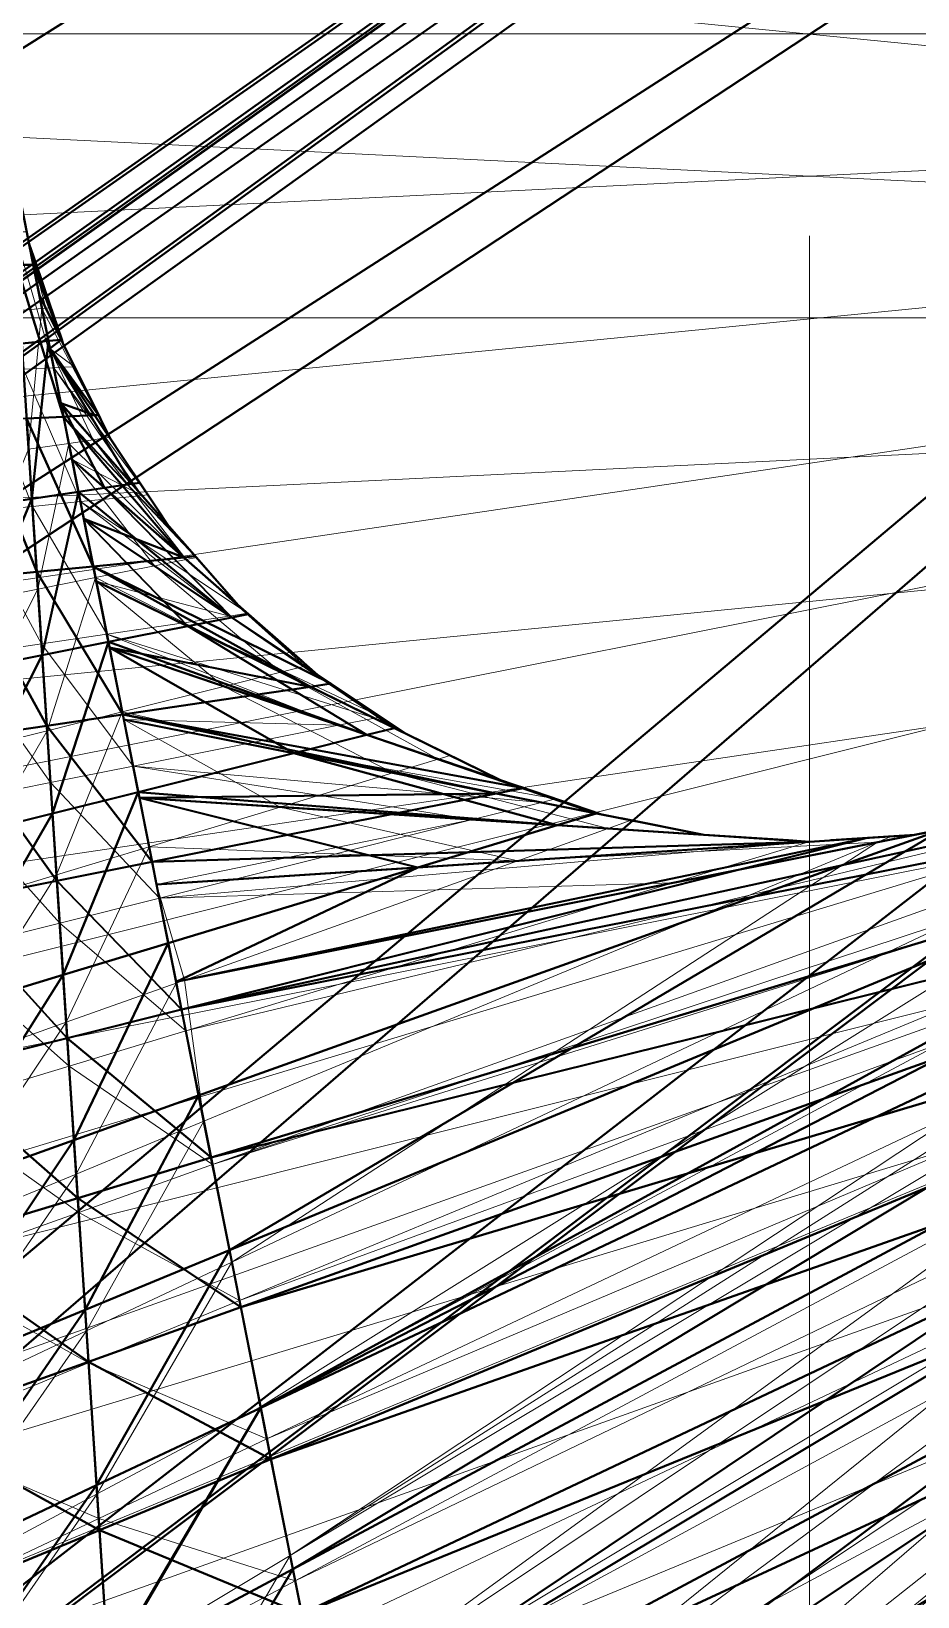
# Model space of a CAD drawing. Header units: millimetres. Extents: x -142 to 149, y -148 to 106.
# Drawn here: x -11.56 to 1.6, y -23.22 to 0.04 of the extents above; entities that cross this region are included whole.
import ezdxf

# ---------------------------------------------------------------- set-up
doc = ezdxf.new("R2010")
doc.units = ezdxf.units.MM
doc.linetypes.add('Center', pattern=[39, 24, -6, 3, -6])
for name, color, linetype, lineweight, true_color in [('M-BASE', 7, 'Continuous', 35, 0xbdc8d0), ('M-CENTER', 7, 'Center', 13, 0x9a8164), ('M-DETAIL', 7, 'Continuous', 13, 0x6c8298), ('M-STRUCTURE', 7, 'Continuous', 20, 0x509bab)]:
    doc.layers.add(name, color=color, linetype=linetype, lineweight=lineweight, true_color=true_color)

msp = doc.modelspace()

# ---------------------------------------------------------------- linework, layer by layer
at = {"layer": 'M-BASE'}
for points in [[(-50.703, 85), (10.717, 85), (-62.449, -18.337)], [(-58.499, -29.623), (-62.449, -18.337), (10.717, 85)], [(10.717, 85), (-56.708, -28.498), (-58.499, -29.623)], [(-54.181, -26.91), (-56.708, -28.498), (10.717, 85)], [(10.717, 85), (28.858, 56.129), (-54.181, -26.91)], [(42.294, 34.745, 12), (-96.656, 79.423, 12), (-58.499, -29.623, 12)], [(-42.522, -19.585), (-54.181, -26.91), (28.858, 56.129)], [(28.014, 24.737), (-42.522, -19.585), (28.858, 56.129)], [(-58.499, -29.623, 12), (28.014, 24.737, 12), (42.294, 34.745, 12)], [(-56.444, -35.495, 12), (45.362, 29.863, 12), (42.761, 34.002, 12)], [(42.761, 34.002, 12), (34.68, 28.925, 12), (-56.444, -35.495, 12)], [(-55.971, -36.848), (36.077, 29.803), (42.761, 34.002)], [(42.761, 34.002), (45.362, 29.863), (-55.971, -36.848)], [(-56.444, -35.495, 12), (-55.971, -36.848, 12), (45.362, 29.863, 12)], [(-55.971, -36.848), (45.362, 29.863), (-50.938, -51.232)], [(-50.938, -51.232, 12), (45.362, 29.863, 12), (-55.971, -36.848, 12)], [(34.68, 28.925), (36.077, 29.803), (-55.971, -36.848)], [(-50.327, -52.978), (-50.938, -51.232), (45.362, 29.863)], [(45.362, 29.863, 12), (-50.938, -51.232, 12), (-50.327, -52.978, 12)], [(45.362, 29.863), (49.037, 24.014), (-50.327, -52.978)], [(-50.327, -52.978, 12), (49.037, 24.014, 12), (45.362, 29.863, 12)], [(29.824, 25.873), (34.68, 28.925), (-56.444, -35.495)], [(-55.971, -36.848), (-56.444, -35.495), (34.68, 28.925)], [(29.824, 25.873, 12), (-56.444, -35.495, 12), (34.68, 28.925, 12)], [(29.65, 25.764), (29.824, 25.873), (-56.444, -35.495)], [(-56.444, -35.495, 12), (29.824, 25.873, 12), (29.65, 25.764, 12)], [(-56.736, -34.661, 12), (-56.476, -35.405, 12), (29.65, 25.764, 12)], [(29.65, 25.764, 12), (28.014, 24.737, 12), (-56.736, -34.661, 12)], [(-56.444, -35.495), (-56.476, -35.405), (29.65, 25.764)], [(28.014, 24.737), (29.65, 25.764), (-56.476, -35.405)], [(29.65, 25.764, 12), (-56.476, -35.405, 12), (-56.444, -35.495, 12)], [(-58.499, -29.623, 12), (-56.736, -34.661, 12), (28.014, 24.737, 12)], [(-56.476, -35.405), (-56.736, -34.661), (28.014, 24.737)], [(-42.522, -19.585), (28.014, 24.737), (-56.736, -34.661)], [(-50.327, -52.978), (49.037, 24.014), (49.904, 22.634)], [(49.2, 21.929, 12), (49.037, 24.014, 12), (-50.327, -52.978, 12)], [(49.904, 22.634), (-24.3, -51.571), (-50.327, -52.978)], [(-24.3, -51.571), (49.904, 22.634), (57.671, 10.273)], [(-50.327, -52.978, 12), (-30.508, -57.779, 12), (49.2, 21.929, 12)], [(49.2, 21.929, 12), (-30.508, -57.779, 12), (8.91, -67.329, 12)], [(57.671, 10.273), (20.328, -49.159), (-24.3, -51.571)], [(-11.897, -1.566, 85), (-11.775, -3.431, 85), (-11.527, -3.431, 85)], [(-11.752, -2.297, 76), (-11.302, -4.56, 76), (-11.699, -4.599, 76)], [(-11.591, -3.106, 85), (-11.527, -3.431, 85), (-11.481, -3.431, 85)], [(-11.112, -4.542, 76), (-11.437, -3.882, 76), (-11.591, -3.106, 76)], [(-11.591, -3.106, 76), (-11.104, -4.541, 76), (-11.112, -4.542, 76)], [(-11.591, -3.106, 85), (-11.49, -3.403, 85), (-11.187, -4.295, 76)], [(-11.187, -4.295, 76), (-11.591, -3.106, 76), (-11.591, -3.106, 85)], [(-11.775, -3.431, 85), (-11.626, -5.713, 85), (-11.078, -5.686, 85)], [(-11.078, -5.686, 85), (-11.527, -3.431, 85), (-11.775, -3.431, 85)], [(-11.527, -3.431, 85), (-11.437, -3.882, 85), (-11.087, -4.592, 85)], [(-11.087, -4.592, 85), (-11.481, -3.431, 85), (-11.527, -3.431, 85)], [(-11.087, -4.592, 76), (-11.187, -4.295, 76), (-11.49, -3.403, 85)], [(-11.49, -3.403, 85), (-11.087, -4.592, 85), (-11.087, -4.592, 76)], [(-10.56, -5.661, 85), (-11.437, -3.882, 85), (-11.28, -4.672, 85)], [(-11.437, -3.882, 76), (-11.112, -4.542, 76), (-11.302, -4.56, 76)], [(-11.699, -4.599, 76), (-11.547, -6.905, 76), (-12.461, -7.04, 76)], [(-11.547, -6.905, 76), (-11.699, -4.599, 76), (-11.302, -4.56, 76)], [(-11.302, -4.56, 76), (-10.856, -6.802, 76), (-11.547, -6.905, 76)], [(-11.28, -4.672, 76), (-11.302, -4.56, 76), (-11.112, -4.542, 76)], [(-11.112, -4.542, 76), (-10.392, -6, 76), (-11.28, -4.672, 76)], [(-11.087, -4.592, 76), (-11.112, -4.542, 76), (-11.104, -4.541, 76)], [(-11.087, -4.592, 85), (-10.948, -4.874, 85), (-10.531, -5.718, 76)], [(-10.531, -5.718, 76), (-11.087, -4.592, 76), (-11.087, -4.592, 85)], [(-10.617, -5.663, 85), (-11.28, -4.672, 85), (-11.118, -5.483, 85)], [(-11.28, -4.672, 85), (-10.617, -5.663, 85), (-10.56, -5.661, 85)], [(-10.064, -6.685, 76), (-11.118, -5.483, 76), (-11.28, -4.672, 76)], [(-11.28, -4.672, 76), (-9.947, -6.667, 76), (-10.064, -6.685, 76)], [(-10.392, -6, 76), (-10.531, -5.718, 76), (-10.948, -4.874, 85)], [(-10.948, -4.874, 85), (-10.392, -6, 85), (-10.392, -6, 76)], [(-11.118, -5.483, 85), (-11.078, -5.686, 85), (-10.946, -5.679, 85)], [(-11.118, -5.483, 85), (-10.946, -5.679, 85), (-10.617, -5.663, 85)], [(-10.47, -6.745, 76), (-10.951, -6.323, 76), (-11.118, -5.483, 76)], [(-11.118, -5.483, 76), (-10.064, -6.685, 76), (-10.47, -6.745, 76)], [(-12.377, -5.75, 85), (-12.531, -8.095, 85), (-11.476, -7.992, 85)], [(-11.476, -7.992, 85), (-11.626, -5.713, 85), (-12.377, -5.75, 85)], [(-10.636, -7.909, 85), (-11.078, -5.686, 85), (-11.626, -5.713, 85)], [(-11.626, -5.713, 85), (-11.476, -7.992, 85), (-10.636, -7.909, 85)], [(-9.122, -7.76, 85), (-10.946, -5.679, 85), (-11.078, -5.686, 85)], [(-11.078, -5.686, 85), (-10.951, -6.323, 85), (-9.293, -7.777, 85)], [(-11.078, -5.686, 85), (-9.293, -7.777, 85), (-9.122, -7.76, 85)], [(-9.52, -7.305, 85), (-10.617, -5.663, 85), (-10.946, -5.679, 85)], [(-10.392, -6, 85), (-10.56, -5.661, 85), (-10.617, -5.663, 85)], [(-10.392, -6, 85), (-10.218, -6.261, 85), (-9.695, -7.044, 76)], [(-9.695, -7.044, 76), (-10.392, -6, 76), (-10.392, -6, 85)], [(-9.52, -7.305, 76), (-9.695, -7.044, 76), (-10.218, -6.261, 85)], [(-10.218, -6.261, 85), (-9.52, -7.305, 85), (-9.52, -7.305, 76)], [(-9.293, -7.777, 85), (-10.951, -6.323, 85), (-10.777, -7.201, 85)], [(-10.951, -6.323, 76), (-10.47, -6.745, 76), (-10.856, -6.802, 76)], [(-8.485, -8.485, 76), (-10.47, -6.745, 76), (-10.064, -6.685, 76)], [(-9.52, -7.305, 76), (-10.064, -6.685, 76), (-9.947, -6.667, 76)], [(-12.621, -9.472, 76), (-12.461, -7.04, 76), (-11.547, -6.905, 76)], [(-11.547, -6.905, 76), (-11.395, -9.229, 76), (-12.621, -9.472, 76)], [(-11.395, -9.229, 76), (-11.547, -6.905, 76), (-10.856, -6.802, 76)], [(-10.856, -6.802, 76), (-10.412, -9.033, 76), (-11.395, -9.229, 76)], [(-8.58, -8.669, 76), (-10.856, -6.802, 76), (-10.47, -6.745, 76)], [(-8.58, -8.669, 76), (-10.777, -7.201, 76), (-10.856, -6.802, 76)], [(-10.47, -6.745, 76), (-8.332, -8.619, 76), (-8.58, -8.669, 76)], [(-10.777, -7.201, 85), (-10.636, -7.909, 85), (-9.835, -7.83, 85)], [(-10.777, -7.201, 85), (-9.835, -7.83, 85), (-9.293, -7.777, 85)], [(-9.232, -8.798, 76), (-10.592, -8.128, 76), (-10.777, -7.201, 76)], [(-10.777, -7.201, 76), (-8.58, -8.669, 76), (-9.232, -8.798, 76)], [(-9.52, -7.305, 85), (-9.313, -7.541, 85), (-8.692, -8.249, 76)], [(-8.692, -8.249, 76), (-9.52, -7.305, 76), (-9.52, -7.305, 85)], [(-8.485, -8.485, 76), (-8.692, -8.249, 76), (-9.313, -7.541, 85)], [(-9.313, -7.541, 85), (-8.485, -8.485, 85), (-8.485, -8.485, 76)], [(-7.108, -9.652, 85), (-9.835, -7.83, 85), (-10.636, -7.909, 85)], [(-7.305, -9.52, 85), (-9.293, -7.777, 85), (-9.835, -7.83, 85)], [(-8.485, -8.485, 85), (-9.122, -7.76, 85), (-9.293, -7.777, 85)], [(-12.531, -8.095, 85), (-12.687, -10.479, 85), (-11.326, -10.277, 85)], [(-11.326, -10.277, 85), (-11.476, -7.992, 85), (-12.531, -8.095, 85)], [(-10.198, -10.11, 85), (-10.636, -7.909, 85), (-11.476, -7.992, 85)], [(-11.476, -7.992, 85), (-11.326, -10.277, 85), (-10.198, -10.11, 85)], [(-10.636, -7.909, 85), (-10.592, -8.128, 85), (-7.411, -9.697, 85)], [(-10.636, -7.909, 85), (-7.411, -9.697, 85), (-7.108, -9.652, 85)], [(-7.411, -9.697, 85), (-10.592, -8.128, 85), (-10.395, -9.117, 85)], [(-10.592, -8.128, 76), (-9.232, -8.798, 76), (-10.412, -9.033, 76)], [(-8.485, -8.485, 85), (-8.249, -8.692, 85), (-7.541, -9.313, 76)], [(-7.541, -9.313, 76), (-8.485, -8.485, 76), (-8.485, -8.485, 85)], [(-6.574, -10.414, 76), (-10.412, -9.033, 76), (-9.232, -8.798, 76)], [(-6.165, -10.311, 76), (-9.232, -8.798, 76), (-8.58, -8.669, 76)], [(-9.232, -8.798, 76), (-6.165, -10.311, 76), (-6.574, -10.414, 76)], [(-7.305, -9.52, 76), (-8.58, -8.669, 76), (-8.332, -8.619, 76)], [(-8.58, -8.669, 76), (-6.133, -10.303, 76), (-6.165, -10.311, 76)], [(-7.305, -9.52, 76), (-7.541, -9.313, 76), (-8.249, -8.692, 85)], [(-8.249, -8.692, 85), (-7.305, -9.52, 85), (-7.305, -9.52, 76)], [(-11.241, -11.583, 76), (-11.395, -9.229, 76), (-10.412, -9.033, 76)], [(-10.412, -9.033, 76), (-9.968, -11.264, 76), (-11.241, -11.583, 76)], [(-6.574, -10.414, 76), (-10.395, -9.117, 76), (-10.412, -9.033, 76)], [(-12.785, -11.969, 76), (-12.621, -9.472, 76), (-11.395, -9.229, 76)], [(-11.395, -9.229, 76), (-11.241, -11.583, 76), (-12.785, -11.969, 76)], [(-10.395, -9.117, 85), (-10.198, -10.11, 85), (-8.299, -9.828, 85)], [(-10.395, -9.117, 85), (-8.299, -9.828, 85), (-7.411, -9.697, 85)], [(-7.659, -10.685, 76), (-10.183, -10.183, 76), (-10.395, -9.117, 76)], [(-10.395, -9.117, 76), (-6.574, -10.414, 76), (-7.659, -10.685, 76)], [(-7.305, -9.52, 85), (-7.044, -9.695, 85), (-6.261, -10.218, 76)], [(-6.261, -10.218, 76), (-7.305, -9.52, 76), (-7.305, -9.52, 85)], [(-9.326, -14.492, 85), (12.666, -10.155, 85), (12.635, -9.696, 85)], [(12.635, -9.696, 85), (-1.037, -12.415, 85), (-9.326, -14.492, 85)], [(-4.592, -11.087, 85), (-7.411, -9.697, 85), (-8.299, -9.828, 85)], [(-8.149, -20.408, 76), (10.63, -10.095, 76), (12.635, -9.696, 76)], [(12.635, -9.696, 76), (12.692, -10.551, 76), (-8.149, -20.408, 76)], [(-6, -10.392, 85), (-7.108, -9.652, 85), (-7.411, -9.697, 85)], [(-6, -10.392, 76), (-6.261, -10.218, 76), (-7.044, -9.695, 85)], [(-7.044, -9.695, 85), (-6, -10.392, 85), (-6, -10.392, 76)], [(-4.247, -11.204, 85), (-8.299, -9.828, 85), (-10.198, -10.11, 85)], [(-9.762, -12.301, 85), (-10.198, -10.11, 85), (-11.326, -10.277, 85)], [(-10.198, -10.11, 85), (-10.183, -10.183, 85), (-4.65, -11.284, 85)], [(-10.198, -10.11, 85), (-4.65, -11.284, 85), (-4.247, -11.204, 85)], [(-4.65, -11.284, 85), (-10.183, -10.183, 85), (-9.952, -11.348, 85)], [(-10.183, -10.183, 76), (-7.659, -10.685, 76), (-9.968, -11.264, 76)], [(-9.326, -14.492, 85), (-8.888, -16.693, 85), (12.666, -10.155, 85)], [(12.743, -11.334, 85), (12.666, -10.155, 85), (-8.888, -16.693, 85)], [(-8.149, -20.408, 76), (-8.615, -18.066, 76), (10.63, -10.095, 76)], [(1.978, -11.815, 76), (10.63, -10.095, 76), (-8.615, -18.066, 76)], [(-11.175, -12.582, 85), (-11.326, -10.277, 85), (-12.687, -10.479, 85)], [(-11.326, -10.277, 85), (-11.175, -12.582, 85), (-9.762, -12.301, 85)], [(-3.169, -11.579, 76), (-7.659, -10.685, 76), (-6.574, -10.414, 76)], [(-4.592, -11.087, 76), (-6.574, -10.414, 76), (-6.165, -10.311, 76)], [(-6.574, -10.414, 76), (-3.155, -11.574, 76), (-3.169, -11.579, 76)], [(-6, -10.392, 76), (-6.165, -10.311, 76), (-6.133, -10.303, 76)], [(-6, -10.392, 85), (-5.718, -10.531, 85), (-4.874, -10.948, 76)], [(-4.874, -10.948, 76), (-6, -10.392, 76), (-6, -10.392, 85)], [(-12.687, -10.479, 85), (-12.846, -12.914, 85), (-11.175, -12.582, 85)], [(-3.749, -11.754, 76), (-9.968, -11.264, 76), (-7.659, -10.685, 76)], [(-7.672, -22.809, 76), (-8.149, -20.408, 76), (12.692, -10.551, 76)], [(12.692, -10.551, 76), (12.779, -11.878, 76), (-7.672, -22.809, 76)], [(-7.659, -10.685, 76), (-3.169, -11.579, 76), (-3.749, -11.754, 76)], [(-4.592, -11.087, 76), (-4.874, -10.948, 76), (-5.718, -10.531, 85)], [(-5.718, -10.531, 85), (-4.592, -11.087, 85), (-4.592, -11.087, 76)], [(-4.592, -11.087, 85), (-4.295, -11.187, 85), (-3.403, -11.49, 76)], [(-3.403, -11.49, 76), (-4.592, -11.087, 76), (-4.592, -11.087, 85)], [(-11.084, -13.979, 76), (-11.241, -11.583, 76), (-9.968, -11.264, 76)], [(-9.968, -11.264, 76), (-9.522, -13.506, 76), (-11.084, -13.979, 76)], [(-3.749, -11.754, 76), (-9.952, -11.348, 76), (-9.968, -11.264, 76)], [(-9.952, -11.348, 85), (-6.205, -11.593, 85), (-4.65, -11.284, 85)], [(-9.952, -11.348, 85), (-9.762, -12.301, 85), (-6.205, -11.593, 85)], [(-5.815, -12.381, 76), (-9.696, -12.635, 76), (-9.952, -11.348, 76)], [(-9.952, -11.348, 76), (-3.749, -11.754, 76), (-5.815, -12.381, 76)], [(-8.888, -16.693, 85), (-8.446, -18.916, 85), (12.743, -11.334, 85)], [(12.822, -12.547, 85), (12.743, -11.334, 85), (-8.446, -18.916, 85)], [(-1.566, -11.897, 85), (-4.65, -11.284, 85), (-6.205, -11.593, 85)], [(-3.106, -11.591, 85), (-4.247, -11.204, 85), (-4.65, -11.284, 85)], [(-3.106, -11.591, 76), (-3.403, -11.49, 76), (-4.295, -11.187, 85)], [(-4.295, -11.187, 85), (-3.106, -11.591, 85), (-3.106, -11.591, 76)], [(-12.953, -14.547, 76), (-12.785, -11.969, 76), (-11.241, -11.583, 76)], [(-11.241, -11.583, 76), (-11.084, -13.979, 76), (-12.953, -14.547, 76)], [(0, -12, 85), (-6.205, -11.593, 85), (-9.762, -12.301, 85)], [(-1.566, -11.897, 76), (-3.749, -11.754, 76), (-3.169, -11.579, 76)], [(-3.106, -11.591, 76), (-3.169, -11.579, 76), (-3.155, -11.574, 76)], [(-3.106, -11.591, 85), (-2.798, -11.652, 85), (-1.874, -11.836, 76)], [(-1.874, -11.836, 76), (-3.106, -11.591, 76), (-3.106, -11.591, 85)], [(-9.408, -14.08, 76), (1.978, -11.815, 76), (-9.072, -15.769, 76)], [(-8.615, -18.066, 76), (-9.072, -15.769, 76), (1.978, -11.815, 76)], [(0, -12, 76), (-5.815, -12.381, 76), (-3.749, -11.754, 76)], [(-1.566, -11.897, 76), (-1.874, -11.836, 76), (-2.798, -11.652, 85)], [(-2.798, -11.652, 85), (-1.566, -11.897, 85), (-1.566, -11.897, 76)], [(1.566, -11.897, 85), (1.874, -11.836, 85), (2.798, -11.652, 76)], [(2.798, -11.652, 76), (1.566, -11.897, 76), (1.566, -11.897, 85)], [(-9.762, -12.301, 85), (-9.696, -12.635, 85), (0, -12, 85)], [(0.84, -11.945, 85), (-9.696, -12.635, 85), (-9.408, -14.08, 85)], [(-5.815, -12.381, 76), (1.566, -11.897, 76), (-9.408, -14.08, 76)], [(-9.408, -14.08, 85), (-1.037, -12.415, 85), (0.84, -11.945, 85)], [(-7.18, -25.282, 76), (-7.672, -22.809, 76), (12.779, -11.878, 76)], [(12.779, -11.878, 76), (12.869, -13.265, 76), (-7.18, -25.282, 76)], [(-1.566, -11.897, 85), (-1.253, -11.918, 85), (-0.313, -11.979, 76)], [(-0.313, -11.979, 76), (-1.566, -11.897, 76), (-1.566, -11.897, 85)], [(0, -12, 76), (-0.313, -11.979, 76), (-1.253, -11.918, 85)], [(-1.253, -11.918, 85), (0, -12, 85), (0, -12, 76)], [(1.566, -11.897, 85), (0.84, -11.945, 85), (-1.037, -12.415, 85)], [(0, -12, 85), (0.313, -11.979, 85), (1.253, -11.918, 76)], [(1.253, -11.918, 76), (0, -12, 76), (0, -12, 85)], [(1.566, -11.897, 76), (1.253, -11.918, 76), (0.313, -11.979, 85)], [(0.313, -11.979, 85), (1.566, -11.897, 85), (1.566, -11.897, 76)], [(-9.326, -14.492, 85), (-9.762, -12.301, 85), (-11.175, -12.582, 85)], [(-9.696, -12.635, 76), (-5.815, -12.381, 76), (-9.522, -13.506, 76)], [(-9.408, -14.08, 76), (-9.522, -13.506, 76), (-5.815, -12.381, 76)], [(-9.408, -14.08, 85), (-9.326, -14.492, 85), (-1.037, -12.415, 85)], [(-8.446, -18.916, 85), (-7.998, -21.171, 85), (12.822, -12.547, 85)], [(12.905, -13.801, 85), (12.822, -12.547, 85), (-7.998, -21.171, 85)], [(-11.022, -14.916, 85), (-11.175, -12.582, 85), (-12.846, -12.914, 85)], [(-11.175, -12.582, 85), (-11.022, -14.916, 85), (-9.326, -14.492, 85)], [(-12.846, -12.914, 85), (-13.01, -15.414, 85), (-11.022, -14.916, 85)], [(-6.671, -27.843, 76), (-7.18, -25.282, 76), (12.869, -13.265, 76)], [(12.869, -13.265, 76), (12.965, -14.723, 76), (-6.671, -27.843, 76)], [(-10.923, -16.432, 76), (-11.084, -13.979, 76), (-9.522, -13.506, 76)], [(-9.522, -13.506, 76), (-9.072, -15.769, 76), (-10.923, -16.432, 76)], [(-7.998, -21.171, 85), (-7.54, -23.471, 85), (12.905, -13.801, 85)], [(12.99, -15.105, 85), (12.905, -13.801, 85), (-7.54, -23.471, 85)], [(-13.129, -17.221, 76), (-12.953, -14.547, 76), (-11.084, -13.979, 76)], [(-11.084, -13.979, 76), (-10.923, -16.432, 76), (-13.129, -17.221, 76)], [(-8.888, -16.693, 85), (-9.326, -14.492, 85), (-11.022, -14.916, 85)], [(-6.14, -30.511, 76), (-6.671, -27.843, 76), (12.965, -14.723, 76)], [(12.965, -14.723, 76), (13.066, -16.267, 76), (-6.14, -30.511, 76)], [(-10.867, -17.293, 85), (-11.022, -14.916, 85), (-13.01, -15.414, 85)], [(-11.022, -14.916, 85), (-10.867, -17.293, 85), (-8.888, -16.693, 85)], [(-7.54, -23.471, 85), (-7.071, -25.828, 85), (12.99, -15.105, 85)], [(13.079, -16.468, 85), (12.99, -15.105, 85), (-7.071, -25.828, 85)], [(-13.01, -15.414, 85), (-13.179, -17.995, 85), (-10.867, -17.293, 85)], [(-10.758, -18.953, 76), (-10.923, -16.432, 76), (-9.072, -15.769, 76)], [(-9.072, -15.769, 76), (-8.615, -18.066, 76), (-10.758, -18.953, 76)], [(-5.584, -33.306, 76), (-6.14, -30.511, 76), (13.066, -16.267, 76)], [(13.066, -16.267, 76), (13.174, -17.912, 76), (-5.584, -33.306, 76)], [(-13.312, -20.011, 76), (-13.129, -17.221, 76), (-10.923, -16.432, 76)], [(-10.923, -16.432, 76), (-10.758, -18.953, 76), (-13.312, -20.011, 76)], [(-7.071, -25.828, 85), (-6.588, -28.257, 85), (13.079, -16.468, 85)], [(13.173, -17.902, 85), (13.079, -16.468, 85), (-6.588, -28.257, 85)], [(-8.446, -18.916, 85), (-8.888, -16.693, 85), (-10.867, -17.293, 85)], [(-10.707, -19.725, 85), (-10.867, -17.293, 85), (-13.179, -17.995, 85)], [(-10.867, -17.293, 85), (-10.707, -19.725, 85), (-8.446, -18.916, 85)], [(-6.588, -28.257, 85), (-6.088, -30.772, 85), (13.173, -17.902, 85)], [(13.273, -19.42, 85), (13.173, -17.902, 85), (-6.088, -30.772, 85)], [(-13.179, -17.995, 85), (-13.355, -20.672, 85), (-10.707, -19.725, 85)], [(-10.587, -21.561, 76), (-10.758, -18.953, 76), (-8.615, -18.066, 76)], [(-8.615, -18.066, 76), (-8.149, -20.408, 76), (-10.587, -21.561, 76)], [(-5.337, -34.549, 76), (-5.584, -33.306, 76), (13.174, -17.912, 76)], [(-5.337, -34.549, 76), (13.174, -17.912, 76), (13.29, -19.677, 76)], [(-13.504, -22.94, 76), (-13.312, -20.011, 76), (-10.758, -18.953, 76)], [(-10.758, -18.953, 76), (-10.587, -21.561, 76), (-13.504, -22.94, 76)], [(-7.998, -21.171, 85), (-8.446, -18.916, 85), (-10.707, -19.725, 85)], [(-6.088, -30.772, 85), (-5.567, -33.392, 85), (13.273, -19.42, 85)], [(-3.431, -34.831, 85), (13.273, -19.42, 85), (-5.567, -33.392, 85)], [(-3.431, -34.831, 85), (13.379, -21.036, 85), (13.273, -19.42, 85)], [(-10.543, -22.225, 85), (-10.707, -19.725, 85), (-13.355, -20.672, 85)], [(-10.707, -19.725, 85), (-10.543, -22.225, 85), (-7.998, -21.171, 85)], [(13.29, -19.677, 76), (-3.431, -34.831, 76), (-5.337, -34.549, 76)], [(-3.431, -34.831, 76), (13.29, -19.677, 76), (13.415, -21.585, 76)], [(-10.409, -24.272, 76), (-10.587, -21.561, 76), (-8.149, -20.408, 76)], [(-8.149, -20.408, 76), (-7.672, -22.809, 76), (-10.409, -24.272, 76)], [(-13.355, -20.672, 85), (-13.538, -23.466, 85), (-10.543, -22.225, 85)], [(13.379, -21.036, 85), (-3.431, -34.831, 85), (0, -35, 85)], [(0, -35, 85), (13.492, -22.771, 85), (13.379, -21.036, 85)], [(-7.54, -23.471, 85), (-7.998, -21.171, 85), (-10.543, -22.225, 85)], [(-13.706, -26.034, 76), (-13.504, -22.94, 76), (-10.587, -21.561, 76)], [(-10.587, -21.561, 76), (-10.409, -24.272, 76), (-13.706, -26.034, 76)], [(13.415, -21.585, 76), (0, -35, 76), (-3.431, -34.831, 76)], [(0, -35, 76), (13.415, -21.585, 76), (13.551, -23.665, 76)], [(-10.374, -24.811, 85), (-10.543, -22.225, 85), (-13.538, -23.466, 85)], [(-10.543, -22.225, 85), (-10.374, -24.811, 85), (-7.54, -23.471, 85)], [(13.492, -22.771, 85), (0, -35, 85), (3.431, -34.831, 85)], [(-10.223, -27.106, 76), (-10.409, -24.272, 76), (-7.672, -22.809, 76)], [(-7.672, -22.809, 76), (-7.18, -25.282, 76), (-10.223, -27.106, 76)]]:
    msp.add_3dface(points, dxfattribs=at)
at = {"layer": 'M-CENTER'}
for p, q in [((0, -105, -0.1), (0, 106, -0.1)), ((-142, 0, -0.1), (142, 0, -0.1))]:
    msp.add_line(p, q, dxfattribs=at)
at = {"layer": 'M-DETAIL'}
for points in [[(43, 0, 12), (-8.389, 42.174, 12), (-4.215, 42.793, 12)], [(42.793, -4.215, 24), (-4.215, 42.793, 24), (-8.389, 42.174, 24)], [(43, 0, 12), (-4.215, 42.793, 12), (0, 43, 12)], [(42.793, -4.215, 24), (0, 43, 24), (-4.215, 42.793, 24)], [(43, 0, 12), (0, 43, 12), (4.215, 42.793, 12)], [(42.793, -4.215, 24), (4.215, 42.793, 24), (0, 43, 24)], [(43, 0, 12), (-12.482, 41.148, 12), (-8.389, 42.174, 12)], [(42.793, -4.215, 24), (-8.389, 42.174, 24), (-12.482, 41.148, 24)], [(43, 0, 12), (-16.455, 39.727, 12), (-12.482, 41.148, 12)], [(42.793, -4.215, 24), (-12.482, 41.148, 24), (-16.455, 39.727, 24)], [(43, 0, 12), (-20.27, 37.923, 12), (-16.455, 39.727, 12)], [(42.793, -4.215, 24), (-16.455, 39.727, 24), (-20.27, 37.923, 24)], [(43, 0, 12), (-23.89, 35.753, 12), (-20.27, 37.923, 12)], [(42.793, -4.215, 24), (-20.27, 37.923, 24), (-23.89, 35.753, 24)], [(43, 0, 12), (-27.279, 33.239, 12), (-23.89, 35.753, 12)], [(42.793, -4.215, 24), (-23.89, 35.753, 24), (-27.279, 33.239, 24)], [(43, 0, 12), (-30.406, 30.406, 12), (-27.279, 33.239, 12)], [(42.793, -4.215, 24), (-27.279, 33.239, 24), (-30.406, 30.406, 24)], [(43, 0, 12), (-33.239, 27.279, 12), (-30.406, 30.406, 12)], [(42.793, -4.215, 24), (-30.406, 30.406, 24), (-33.239, 27.279, 24)], [(43, 0, 12), (-35.753, 23.89, 12), (-33.239, 27.279, 12)], [(42.793, -4.215, 24), (-33.239, 27.279, 24), (-35.753, 23.89, 24)], [(43, 0, 12), (-37.923, 20.27, 12), (-35.753, 23.89, 12)], [(42.793, -4.215, 24), (-35.753, 23.89, 24), (-37.923, 20.27, 24)], [(43, 0, 12), (-39.727, 16.455, 12), (-37.923, 20.27, 12)], [(42.793, -4.215, 24), (-37.923, 20.27, 24), (-39.727, 16.455, 24)], [(43, 0, 12), (-41.148, 12.482, 12), (-39.727, 16.455, 12)], [(42.793, -4.215, 24), (-39.727, 16.455, 24), (-41.148, 12.482, 24)], [(43, 0, 12), (-42.174, 8.389, 12), (-41.148, 12.482, 12)], [(42.793, -4.215, 24), (-41.148, 12.482, 24), (-42.174, 8.389, 24)], [(43, 0, 12), (-42.793, 4.215, 12), (-42.174, 8.389, 12)], [(42.793, -4.215, 24), (-42.174, 8.389, 24), (-42.793, 4.215, 24)], [(43, 0, 12), (-43, 0, 12), (-42.793, 4.215, 12)], [(42.793, -4.215, 24), (-42.793, 4.215, 24), (-43, 0, 24)], [(43, 0, 12), (-42.793, -4.215, 12), (-43, 0, 12)], [(42.793, -4.215, 24), (-43, 0, 24), (-42.793, -4.215, 24)], [(43, 0, 12), (-42.174, -8.389, 12), (-42.793, -4.215, 12)], [(43, 0, 12), (-41.148, -12.482, 12), (-42.174, -8.389, 12)], [(43, 0, 12), (-39.727, -16.455, 12), (-41.148, -12.482, 12)], [(43, 0, 12), (-37.923, -20.27, 12), (-39.727, -16.455, 12)], [(43, 0, 12), (-35.753, -23.89, 12), (-37.923, -20.27, 12)], [(43, 0, 12), (-33.239, -27.279, 12), (-35.753, -23.89, 12)], [(43, 0, 12), (-30.406, -30.406, 12), (-33.239, -27.279, 12)], [(43, 0, 12), (-27.279, -33.239, 12), (-30.406, -30.406, 12)], [(43, 0, 12), (-23.89, -35.753, 12), (-27.279, -33.239, 12)], [(43, 0, 12), (-20.27, -37.923, 12), (-23.89, -35.753, 12)], [(43, 0, 12), (-16.455, -39.727, 12), (-20.27, -37.923, 12)], [(43, 0, 12), (-12.482, -41.148, 12), (-16.455, -39.727, 12)], [(43, 0, 12), (-8.389, -42.174, 12), (-12.482, -41.148, 12)], [(43, 0, 12), (-4.215, -42.793, 12), (-8.389, -42.174, 12)], [(43, 0, 12), (0, -43, 12), (-4.215, -42.793, 12)], [(43, 0, 12), (4.215, -42.793, 12), (0, -43, 12)], [(42.793, -4.215, 24), (-42.793, -4.215, 24), (-42.174, -8.389, 24)], [(42.793, -4.215, 24), (-42.174, -8.389, 24), (-41.148, -12.482, 24)], [(42.793, -4.215, 24), (-41.148, -12.482, 24), (-39.727, -16.455, 24)], [(42.793, -4.215, 24), (-39.727, -16.455, 24), (-37.923, -20.27, 24)], [(42.793, -4.215, 24), (-37.923, -20.27, 24), (-35.753, -23.89, 24)], [(42.793, -4.215, 24), (-35.753, -23.89, 24), (-33.239, -27.279, 24)], [(42.793, -4.215, 24), (-33.239, -27.279, 24), (-30.406, -30.406, 24)], [(42.793, -4.215, 24), (-30.406, -30.406, 24), (-27.279, -33.239, 24)], [(42.793, -4.215, 24), (-27.279, -33.239, 24), (-23.89, -35.753, 24)], [(42.793, -4.215, 24), (-23.89, -35.753, 24), (-20.27, -37.923, 24)], [(42.793, -4.215, 24), (-20.27, -37.923, 24), (-16.455, -39.727, 24)], [(42.793, -4.215, 24), (-16.455, -39.727, 24), (-12.482, -41.148, 24)], [(42.793, -4.215, 24), (-12.482, -41.148, 24), (-8.389, -42.174, 24)], [(42.793, -4.215, 24), (-8.389, -42.174, 24), (-4.215, -42.793, 24)], [(42.793, -4.215, 24), (-4.215, -42.793, 24), (0, -43, 24)], [(42.793, -4.215, 24), (0, -43, 24), (4.215, -42.793, 24)]]:
    msp.add_3dface(points, dxfattribs=at)
at = {"layer": 'M-STRUCTURE'}
for points in [[(-11.8, -2.054, 24), (-11.398, -4.077, 24), (-11.731, -4.11, 24)], [(-11.807, -2.941, 76), (-11.674, -4.981, 76), (-11.223, -4.959, 76)], [(-11.223, -4.959, 76), (-11.624, -2.941, 76), (-11.807, -2.941, 76)], [(-11.591, -3.106, 76), (-11.437, -3.882, 76), (-11.087, -4.592, 76)], [(-11.343, -4.072, 24), (-11.437, -3.882, 24), (-11.591, -3.106, 24)], [(-11.591, -3.106, 24), (-11.266, -4.064, 24), (-11.343, -4.072, 24)], [(-11.591, -3.106, 76), (-11.549, -3.23, 76), (-11.112, -4.518, 24)], [(-11.112, -4.518, 24), (-11.591, -3.106, 24), (-11.591, -3.106, 76)], [(-11.087, -4.592, 24), (-11.112, -4.518, 24), (-11.549, -3.23, 76)], [(-11.549, -3.23, 76), (-11.087, -4.592, 76), (-11.087, -4.592, 24)], [(-10.913, -4.943, 76), (-11.437, -3.882, 76), (-11.28, -4.672, 76)], [(-11.437, -3.882, 24), (-11.343, -4.072, 24), (-11.398, -4.077, 24)], [(-11.596, -6.17, 24), (-11.731, -4.11, 24), (-11.398, -4.077, 24)], [(-11.398, -4.077, 24), (-10.999, -6.082, 24), (-11.596, -6.17, 24)], [(-10.397, -5.992, 24), (-11.398, -4.077, 24), (-11.343, -4.072, 24)], [(-10.397, -5.992, 24), (-11.28, -4.672, 24), (-11.398, -4.077, 24)], [(-11.087, -4.592, 24), (-11.343, -4.072, 24), (-11.266, -4.064, 24)], [(-11.343, -4.072, 24), (-10.396, -5.992, 24), (-10.397, -5.992, 24)], [(-11.087, -4.592, 76), (-11.029, -4.71, 76), (-10.427, -5.93, 24)], [(-10.427, -5.93, 24), (-11.087, -4.592, 24), (-11.087, -4.592, 76)], [(-11.28, -4.672, 76), (-11.223, -4.959, 76), (-11.092, -4.952, 76)], [(-11.28, -4.672, 76), (-11.092, -4.952, 76), (-10.913, -4.943, 76)], [(-10.64, -6.028, 24), (-11.118, -5.483, 24), (-11.28, -4.672, 24)], [(-11.28, -4.672, 24), (-10.397, -5.992, 24), (-10.64, -6.028, 24)], [(-10.392, -6, 24), (-10.427, -5.93, 24), (-11.029, -4.71, 76)], [(-11.029, -4.71, 76), (-10.392, -6, 76), (-10.392, -6, 24)], [(-12.329, -5.013, 76), (-12.466, -7.109, 76), (-11.54, -7.018, 76)], [(-11.54, -7.018, 76), (-11.674, -4.981, 76), (-12.329, -5.013, 76)], [(-10.827, -6.947, 76), (-11.223, -4.959, 76), (-11.674, -4.981, 76)], [(-11.674, -4.981, 76), (-11.54, -7.018, 76), (-10.827, -6.947, 76)], [(-9.825, -6.849, 76), (-11.092, -4.952, 76), (-11.223, -4.959, 76)], [(-11.223, -4.959, 76), (-11.118, -5.483, 76), (-9.913, -6.857, 76)], [(-11.223, -4.959, 76), (-9.913, -6.857, 76), (-9.825, -6.849, 76)], [(-10.392, -6, 76), (-10.913, -4.943, 76), (-11.092, -4.952, 76)], [(-9.913, -6.857, 76), (-11.118, -5.483, 76), (-10.951, -6.323, 76)], [(-11.118, -5.483, 24), (-10.64, -6.028, 24), (-10.999, -6.082, 24)], [(-9.257, -7.809, 24), (-10.999, -6.082, 24), (-10.64, -6.028, 24)], [(-9.52, -7.305, 24), (-10.64, -6.028, 24), (-10.397, -5.992, 24)], [(-10.64, -6.028, 24), (-9.105, -7.778, 24), (-9.257, -7.809, 24)], [(-10.392, -6, 24), (-10.397, -5.992, 24), (-10.396, -5.992, 24)], [(-10.392, -6, 76), (-10.32, -6.109, 76), (-9.564, -7.24, 24)], [(-9.564, -7.24, 24), (-10.392, -6, 24), (-10.392, -6, 76)], [(-11.596, -6.17, 24), (-11.459, -8.247, 24), (-12.555, -8.465, 24)], [(-11.459, -8.247, 24), (-11.596, -6.17, 24), (-10.999, -6.082, 24)], [(-10.999, -6.082, 24), (-10.602, -8.076, 24), (-11.459, -8.247, 24)], [(-9.257, -7.809, 24), (-10.951, -6.323, 24), (-10.999, -6.082, 24)], [(-9.52, -7.305, 24), (-9.564, -7.24, 24), (-10.32, -6.109, 76)], [(-10.32, -6.109, 76), (-9.52, -7.305, 76), (-9.52, -7.305, 24)], [(-10.951, -6.323, 76), (-10.827, -6.947, 76), (-10.298, -6.895, 76)], [(-10.951, -6.323, 76), (-10.298, -6.895, 76), (-9.913, -6.857, 76)], [(-9.727, -7.902, 24), (-10.777, -7.201, 24), (-10.951, -6.323, 24)], [(-10.951, -6.323, 24), (-9.257, -7.809, 24), (-9.727, -7.902, 24)], [(-10.435, -8.917, 76), (-10.827, -6.947, 76), (-11.54, -7.018, 76)], [(-8.346, -8.607, 76), (-10.298, -6.895, 76), (-10.827, -6.947, 76)], [(-10.827, -6.947, 76), (-10.777, -7.201, 76), (-8.612, -8.647, 76)], [(-10.827, -6.947, 76), (-8.612, -8.647, 76), (-8.346, -8.607, 76)], [(-8.485, -8.485, 76), (-9.913, -6.857, 76), (-10.298, -6.895, 76)], [(-9.52, -7.305, 76), (-9.825, -6.849, 76), (-9.913, -6.857, 76)], [(-12.466, -7.109, 76), (-12.606, -9.239, 76), (-11.406, -9.061, 76)], [(-11.406, -9.061, 76), (-11.54, -7.018, 76), (-12.466, -7.109, 76)], [(-11.54, -7.018, 76), (-11.406, -9.061, 76), (-10.435, -8.917, 76)], [(-8.612, -8.647, 76), (-10.777, -7.201, 76), (-10.592, -8.128, 76)], [(-10.777, -7.201, 24), (-9.727, -7.902, 24), (-10.602, -8.076, 24)], [(-9.52, -7.305, 76), (-9.434, -7.403, 76), (-8.537, -8.426, 24)], [(-8.537, -8.426, 24), (-9.52, -7.305, 24), (-9.52, -7.305, 76)], [(-8.485, -8.485, 24), (-8.537, -8.426, 24), (-9.434, -7.403, 76)], [(-9.434, -7.403, 76), (-8.485, -8.485, 76), (-8.485, -8.485, 24)], [(-7.849, -9.481, 24), (-10.602, -8.076, 24), (-9.727, -7.902, 24)], [(-7.496, -9.392, 24), (-9.727, -7.902, 24), (-9.257, -7.809, 24)], [(-9.727, -7.902, 24), (-7.496, -9.392, 24), (-7.849, -9.481, 24)], [(-8.485, -8.485, 24), (-9.257, -7.809, 24), (-9.105, -7.778, 24)], [(-9.257, -7.809, 24), (-7.461, -9.384, 24), (-7.496, -9.392, 24)], [(-11.322, -10.351, 24), (-11.459, -8.247, 24), (-10.602, -8.076, 24)], [(-10.602, -8.076, 24), (-10.206, -10.071, 24), (-11.322, -10.351, 24)], [(-7.849, -9.481, 24), (-10.592, -8.128, 24), (-10.602, -8.076, 24)], [(-10.592, -8.128, 76), (-10.435, -8.917, 76), (-9.325, -8.752, 76)], [(-10.592, -8.128, 76), (-9.325, -8.752, 76), (-8.612, -8.647, 76)], [(-8.697, -9.693, 24), (-10.395, -9.117, 24), (-10.592, -8.128, 24)], [(-10.592, -8.128, 24), (-7.849, -9.481, 24), (-8.697, -9.693, 24)], [(-12.701, -10.696, 24), (-12.555, -8.465, 24), (-11.459, -8.247, 24)], [(-11.459, -8.247, 24), (-11.322, -10.351, 24), (-12.701, -10.696, 24)], [(-8.485, -8.485, 76), (-8.387, -8.572, 76), (-7.364, -9.468, 24)], [(-7.364, -9.468, 24), (-8.485, -8.485, 24), (-8.485, -8.485, 76)], [(-7.305, -9.52, 24), (-7.364, -9.468, 24), (-8.387, -8.572, 76)], [(-8.387, -8.572, 76), (-7.305, -9.52, 76), (-7.305, -9.52, 24)], [(-6.462, -10.165, 76), (-9.325, -8.752, 76), (-10.435, -8.917, 76)], [(-6.369, -10.146, 76), (-8.612, -8.647, 76), (-9.325, -8.752, 76)], [(-9.325, -8.752, 76), (-6.462, -10.165, 76), (-6.369, -10.146, 76)], [(-7.305, -9.52, 76), (-8.346, -8.607, 76), (-8.612, -8.647, 76)], [(-11.271, -11.121, 76), (-11.406, -9.061, 76), (-12.606, -9.239, 76)], [(-10.045, -10.877, 76), (-10.435, -8.917, 76), (-11.406, -9.061, 76)], [(-11.406, -9.061, 76), (-11.271, -11.121, 76), (-10.045, -10.877, 76)], [(-10.435, -8.917, 76), (-10.395, -9.117, 76), (-6.996, -10.271, 76)], [(-10.435, -8.917, 76), (-6.996, -10.271, 76), (-6.462, -10.165, 76)], [(-12.606, -9.239, 76), (-12.748, -11.415, 76), (-11.271, -11.121, 76)], [(-6.996, -10.271, 76), (-10.395, -9.117, 76), (-10.183, -10.183, 76)], [(-10.395, -9.117, 24), (-8.697, -9.693, 24), (-10.206, -10.071, 24)], [(-5.515, -10.773, 24), (-8.697, -9.693, 24), (-7.849, -9.481, 24)], [(-6, -10.392, 24), (-7.849, -9.481, 24), (-7.496, -9.392, 24)], [(-7.849, -9.481, 24), (-5.337, -10.719, 24), (-5.515, -10.773, 24)], [(-7.305, -9.52, 24), (-7.496, -9.392, 24), (-7.461, -9.384, 24)], [(-7.305, -9.52, 76), (-7.196, -9.593, 76), (-6.065, -10.349, 24)], [(-6.065, -10.349, 24), (-7.305, -9.52, 24), (-7.305, -9.52, 76)], [(-6.189, -10.978, 24), (-10.206, -10.071, 24), (-8.697, -9.693, 24)], [(-8.868, -16.796, 76), (12.66, -10.063, 76), (12.635, -9.696, 76)], [(12.635, -9.696, 76), (8.9, -10.439, 76), (-8.868, -16.796, 76)], [(-8.697, -9.693, 24), (-5.515, -10.773, 24), (-6.189, -10.978, 24)], [(-7.713, -22.604, 24), (11.402, -9.941, 24), (12.635, -9.696, 24)], [(12.635, -9.696, 24), (12.68, -10.381, 24), (-7.713, -22.604, 24)], [(-6, -10.392, 24), (-6.065, -10.349, 24), (-7.196, -9.593, 76)], [(-7.196, -9.593, 76), (-6, -10.392, 76), (-6, -10.392, 24)], [(-7.713, -22.604, 24), (-8.152, -20.393, 24), (11.402, -9.941, 24)], [(7.225, -10.772, 24), (11.402, -9.941, 24), (-8.152, -20.393, 24)], [(-11.181, -12.492, 24), (-11.322, -10.351, 24), (-10.206, -10.071, 24)], [(-10.206, -10.071, 24), (-9.807, -12.075, 24), (-11.181, -12.492, 24)], [(-6.189, -10.978, 24), (-10.183, -10.183, 24), (-10.206, -10.071, 24)], [(-10.183, -10.183, 76), (-10.045, -10.877, 76), (-8.37, -10.544, 76)], [(-10.183, -10.183, 76), (-8.37, -10.544, 76), (-6.996, -10.271, 76)], [(-7.86, -11.485, 24), (-9.952, -11.348, 24), (-10.183, -10.183, 24)], [(-10.183, -10.183, 24), (-6.189, -10.978, 24), (-7.86, -11.485, 24)], [(-8.868, -16.796, 76), (-8.467, -18.814, 76), (12.66, -10.063, 76)], [(12.724, -11.043, 76), (12.66, -10.063, 76), (-8.467, -18.814, 76)], [(-4.592, -11.087, 76), (-6.462, -10.165, 76), (-6.996, -10.271, 76)], [(-6, -10.392, 76), (-6.369, -10.146, 76), (-6.462, -10.165, 76)], [(-12.852, -12.999, 24), (-12.701, -10.696, 24), (-11.322, -10.351, 24)], [(-11.322, -10.351, 24), (-11.181, -12.492, 24), (-12.852, -12.999, 24)], [(-9.264, -14.807, 76), (-8.868, -16.796, 76), (8.9, -10.439, 76)], [(8.9, -10.439, 76), (-2.028, -12.612, 76), (-9.264, -14.807, 76)], [(-3.774, -11.364, 76), (-6.996, -10.271, 76), (-8.37, -10.544, 76)], [(-7.257, -24.894, 24), (-7.713, -22.604, 24), (12.68, -10.381, 24)], [(12.68, -10.381, 24), (12.755, -11.523, 24), (-7.257, -24.894, 24)], [(-6, -10.392, 76), (-5.883, -10.45, 76), (-4.663, -11.052, 24)], [(-4.663, -11.052, 24), (-6, -10.392, 24), (-6, -10.392, 76)], [(-4.592, -11.087, 24), (-4.663, -11.052, 24), (-5.883, -10.45, 76)], [(-5.883, -10.45, 76), (-4.592, -11.087, 76), (-4.592, -11.087, 24)], [(-3.983, -11.417, 76), (-8.37, -10.544, 76), (-10.045, -10.877, 76)], [(-8.37, -10.544, 76), (-3.983, -11.417, 76), (-3.774, -11.364, 76)], [(-9.655, -12.837, 76), (-10.045, -10.877, 76), (-11.271, -11.121, 76)], [(-10.045, -10.877, 76), (-9.952, -11.348, 76), (-5.003, -11.672, 76)], [(-10.045, -10.877, 76), (-5.003, -11.672, 76), (-3.983, -11.417, 76)], [(-8.152, -20.393, 24), (-8.579, -18.247, 24), (7.225, -10.772, 24)], [(1.01, -12.008, 24), (7.225, -10.772, 24), (-8.579, -18.247, 24)], [(-3.106, -11.591, 24), (-6.189, -10.978, 24), (-5.515, -10.773, 24)], [(-4.592, -11.087, 24), (-5.515, -10.773, 24), (-5.337, -10.719, 24)], [(-11.134, -13.208, 76), (-11.271, -11.121, 76), (-12.748, -11.415, 76)], [(-11.271, -11.121, 76), (-11.134, -13.208, 76), (-9.655, -12.837, 76)], [(-8.467, -18.814, 76), (-8.057, -20.872, 76), (12.724, -11.043, 76)], [(12.791, -12.062, 76), (12.724, -11.043, 76), (-8.057, -20.872, 76)], [(-2.99, -11.804, 24), (-7.86, -11.485, 24), (-6.189, -10.978, 24)], [(-6.189, -10.978, 24), (-2.649, -11.682, 24), (-2.99, -11.804, 24)], [(-4.592, -11.087, 76), (-4.468, -11.129, 76), (-3.18, -11.566, 24)], [(-3.18, -11.566, 24), (-4.592, -11.087, 24), (-4.592, -11.087, 76)], [(-3.106, -11.591, 24), (-3.18, -11.566, 24), (-4.468, -11.129, 76)], [(-4.468, -11.129, 76), (-3.106, -11.591, 76), (-3.106, -11.591, 24)], [(-5.003, -11.672, 76), (-9.952, -11.348, 76), (-9.696, -12.635, 76)], [(-9.952, -11.348, 24), (-7.86, -11.485, 24), (-9.807, -12.075, 24)], [(-3.106, -11.591, 76), (-3.774, -11.364, 76), (-3.983, -11.417, 76)], [(-12.748, -11.415, 76), (-12.895, -13.649, 76), (-11.134, -13.208, 76)], [(-4.331, -12.284, 24), (-9.807, -12.075, 24), (-7.86, -11.485, 24)], [(-7.86, -11.485, 24), (-2.99, -11.804, 24), (-4.331, -12.284, 24)], [(-6.783, -27.28, 24), (-7.257, -24.894, 24), (12.755, -11.523, 24)], [(12.755, -11.523, 24), (12.834, -12.731, 24), (-6.783, -27.28, 24)], [(-1.566, -11.897, 76), (-3.983, -11.417, 76), (-5.003, -11.672, 76)], [(-3.106, -11.591, 76), (-2.978, -11.617, 76), (-1.643, -11.882, 24)], [(-1.643, -11.882, 24), (-3.106, -11.591, 24), (-3.106, -11.591, 76)], [(-1.566, -11.897, 24), (-1.643, -11.882, 24), (-2.978, -11.617, 76)], [(-2.978, -11.617, 76), (-1.566, -11.897, 76), (-1.566, -11.897, 24)], [(1.566, -11.897, 76), (1.695, -11.872, 76), (3.029, -11.606, 24)], [(3.029, -11.606, 24), (1.566, -11.897, 24), (1.566, -11.897, 76)], [(-9.696, -12.635, 76), (-8.549, -12.56, 76), (-5.003, -11.672, 76)], [(-0.008, -11.999, 76), (-5.003, -11.672, 76), (-8.549, -12.56, 76)], [(0, -12, 24), (-4.331, -12.284, 24), (-2.99, -11.804, 24)], [(-1.566, -11.897, 24), (-2.99, -11.804, 24), (-2.649, -11.682, 24)], [(-11.038, -14.683, 24), (-11.181, -12.492, 24), (-9.807, -12.075, 24)], [(-9.807, -12.075, 24), (-9.404, -14.099, 24), (-11.038, -14.683, 24)], [(-4.331, -12.284, 24), (-9.696, -12.635, 24), (-9.807, -12.075, 24)], [(-9.655, -12.837, 76), (-2.028, -12.612, 76), (-0.012, -12.001, 76)], [(-0.012, -12.001, 76), (-8.549, -12.56, 76), (-9.655, -12.837, 76)], [(-9.281, -14.055, 24), (1.01, -12.008, 24), (-8.996, -16.153, 24)], [(1.01, -12.008, 24), (-9.281, -14.055, 24), (-4.331, -12.284, 24)], [(-8.579, -18.247, 24), (-8.996, -16.153, 24), (1.01, -12.008, 24)], [(-8.549, -12.56, 76), (-0.012, -12.001, 76), (-0.008, -11.999, 76)], [(-8.057, -20.872, 76), (-7.638, -22.981, 76), (12.791, -12.062, 76)], [(12.86, -13.127, 76), (12.791, -12.062, 76), (-7.638, -22.981, 76)], [(-4.331, -12.284, 24), (1.223, -11.92, 24), (1.01, -12.008, 24)], [(1.566, -11.897, 76), (-0.012, -12.001, 76), (-2.028, -12.612, 76)], [(-1.566, -11.897, 76), (-1.436, -11.906, 76), (-0.078, -11.995, 24)], [(-0.078, -11.995, 24), (-1.566, -11.897, 24), (-1.566, -11.897, 76)], [(0, -12, 24), (-0.078, -11.995, 24), (-1.436, -11.906, 76)], [(-1.436, -11.906, 76), (0, -12, 76), (0, -12, 24)], [(0, -12, 76), (-0.008, -11.999, 76), (-0.012, -12.001, 76)], [(0, -12, 76), (0.131, -11.991, 76), (1.488, -11.902, 24)], [(1.488, -11.902, 24), (0, -12, 24), (0, -12, 76)], [(1.566, -11.897, 24), (1.488, -11.902, 24), (0.131, -11.991, 76)], [(0.131, -11.991, 76), (1.566, -11.897, 76), (1.566, -11.897, 24)], [(1.566, -11.897, 24), (1.01, -12.008, 24), (1.223, -11.92, 24)], [(-9.696, -12.635, 24), (-4.331, -12.284, 24), (-9.281, -14.055, 24)], [(-13.009, -15.389, 24), (-12.852, -12.999, 24), (-11.181, -12.492, 24)], [(-11.181, -12.492, 24), (-11.038, -14.683, 24), (-13.009, -15.389, 24)], [(-9.696, -12.635, 76), (-9.655, -12.837, 76), (-8.549, -12.56, 76)], [(-9.281, -14.055, 24), (-9.408, -14.08, 24), (-9.696, -12.635, 24)], [(-9.655, -12.837, 76), (-9.408, -14.08, 76), (-2.028, -12.612, 76)], [(-9.408, -14.08, 76), (-9.264, -14.807, 76), (-2.028, -12.612, 76)], [(-6.383, -29.291, 24), (-6.783, -27.28, 24), (12.834, -12.731, 24)], [(-6.383, -29.291, 24), (12.834, -12.731, 24), (12.919, -14.018, 24)], [(-9.264, -14.807, 76), (-9.655, -12.837, 76), (-11.134, -13.208, 76)], [(-10.995, -15.332, 76), (-11.134, -13.208, 76), (-12.895, -13.649, 76)], [(-11.134, -13.208, 76), (-10.995, -15.332, 76), (-9.264, -14.807, 76)], [(-7.638, -22.981, 76), (-7.205, -25.154, 76), (12.86, -13.127, 76)], [(12.934, -14.247, 76), (12.86, -13.127, 76), (-7.205, -25.154, 76)], [(-12.895, -13.649, 76), (-13.046, -15.954, 76), (-10.995, -15.332, 76)], [(-10.89, -16.937, 24), (-11.038, -14.683, 24), (-9.404, -14.099, 24)], [(-9.404, -14.099, 24), (-8.996, -16.153, 24), (-10.89, -16.937, 24)], [(-9.408, -14.08, 24), (-9.281, -14.055, 24), (-9.404, -14.099, 24)], [(-8.996, -16.153, 24), (-9.404, -14.099, 24), (-9.281, -14.055, 24)], [(12.919, -14.018, 24), (-5.853, -29.424, 24), (-6.383, -29.291, 24)], [(-5.853, -29.424, 24), (12.919, -14.018, 24), (13.009, -15.399, 24)], [(-7.205, -25.154, 76), (-6.758, -27.405, 76), (12.934, -14.247, 76)], [(-5.853, -29.424, 76), (12.934, -14.247, 76), (-6.758, -27.405, 76)], [(-5.853, -29.424, 76), (13.012, -15.433, 76), (12.934, -14.247, 76)], [(-13.172, -17.882, 24), (-13.009, -15.389, 24), (-11.038, -14.683, 24)], [(-11.038, -14.683, 24), (-10.89, -16.937, 24), (-13.172, -17.882, 24)], [(-8.868, -16.796, 76), (-9.264, -14.807, 76), (-10.995, -15.332, 76)], [(-10.853, -17.506, 76), (-10.995, -15.332, 76), (-13.046, -15.954, 76)], [(-10.995, -15.332, 76), (-10.853, -17.506, 76), (-8.868, -16.796, 76)], [(13.009, -15.399, 24), (-2.941, -29.856, 24), (-5.853, -29.424, 24)], [(13.012, -15.433, 76), (-5.853, -29.424, 76), (-2.941, -29.856, 76)], [(-2.941, -29.856, 24), (13.009, -15.399, 24), (13.107, -16.893, 24)], [(-2.941, -29.856, 76), (13.094, -16.696, 76), (13.012, -15.433, 76)], [(-13.046, -15.954, 76), (-13.203, -18.347, 76), (-10.853, -17.506, 76)], [(-10.737, -19.267, 24), (-10.89, -16.937, 24), (-8.996, -16.153, 24)], [(-8.996, -16.153, 24), (-8.579, -18.247, 24), (-10.737, -19.267, 24)], [(13.094, -16.696, 76), (-2.941, -29.856, 76), (0, -30, 76)], [(0, -30, 76), (13.183, -18.051, 76), (13.094, -16.696, 76)], [(-13.344, -20.5, 24), (-13.172, -17.882, 24), (-10.89, -16.937, 24)], [(-10.89, -16.937, 24), (-10.737, -19.267, 24), (-13.344, -20.5, 24)], [(-8.467, -18.814, 76), (-8.868, -16.796, 76), (-10.853, -17.506, 76)], [(13.107, -16.893, 24), (0, -30, 24), (-2.941, -29.856, 24)], [(0, -30, 24), (13.107, -16.893, 24), (13.214, -18.521, 24)], [(-10.706, -19.742, 76), (-10.853, -17.506, 76), (-13.203, -18.347, 76)], [(-10.853, -17.506, 76), (-10.706, -19.742, 76), (-8.467, -18.814, 76)], [(13.183, -18.051, 76), (0, -30, 76), (2.941, -29.856, 76)], [(-13.203, -18.347, 76), (-13.366, -20.844, 76), (-10.706, -19.742, 76)], [(-10.578, -21.69, 24), (-10.737, -19.267, 24), (-8.579, -18.247, 24)], [(-8.579, -18.247, 24), (-8.152, -20.393, 24), (-10.578, -21.69, 24)], [(13.214, -18.521, 24), (2.941, -29.856, 24), (0, -30, 24)], [(-8.057, -20.872, 76), (-8.467, -18.814, 76), (-10.706, -19.742, 76)], [(-13.525, -23.265, 24), (-13.344, -20.5, 24), (-10.737, -19.267, 24)], [(-10.737, -19.267, 24), (-10.578, -21.69, 24), (-13.525, -23.265, 24)], [(-10.555, -22.053, 76), (-10.706, -19.742, 76), (-13.366, -20.844, 76)], [(-10.706, -19.742, 76), (-10.555, -22.053, 76), (-8.057, -20.872, 76)], [(-10.412, -24.222, 24), (-10.578, -21.69, 24), (-8.152, -20.393, 24)], [(-8.152, -20.393, 24), (-7.713, -22.604, 24), (-10.412, -24.222, 24)], [(-13.366, -20.844, 76), (-13.538, -23.464, 76), (-10.555, -22.053, 76)], [(-7.638, -22.981, 76), (-8.057, -20.872, 76), (-10.555, -22.053, 76)], [(-13.717, -26.203, 24), (-13.525, -23.265, 24), (-10.578, -21.69, 24)], [(-10.578, -21.69, 24), (-10.412, -24.222, 24), (-13.717, -26.203, 24)], [(-10.397, -24.456, 76), (-10.555, -22.053, 76), (-13.538, -23.464, 76)], [(-10.555, -22.053, 76), (-10.397, -24.456, 76), (-7.638, -22.981, 76)], [(-10.238, -26.886, 24), (-10.412, -24.222, 24), (-7.713, -22.604, 24)], [(-7.713, -22.604, 24), (-7.257, -24.894, 24), (-10.238, -26.886, 24)], [(-7.205, -25.154, 76), (-7.638, -22.981, 76), (-10.397, -24.456, 76)]]:
    msp.add_3dface(points, dxfattribs=at)

doc.saveas('drawing.dxf')
